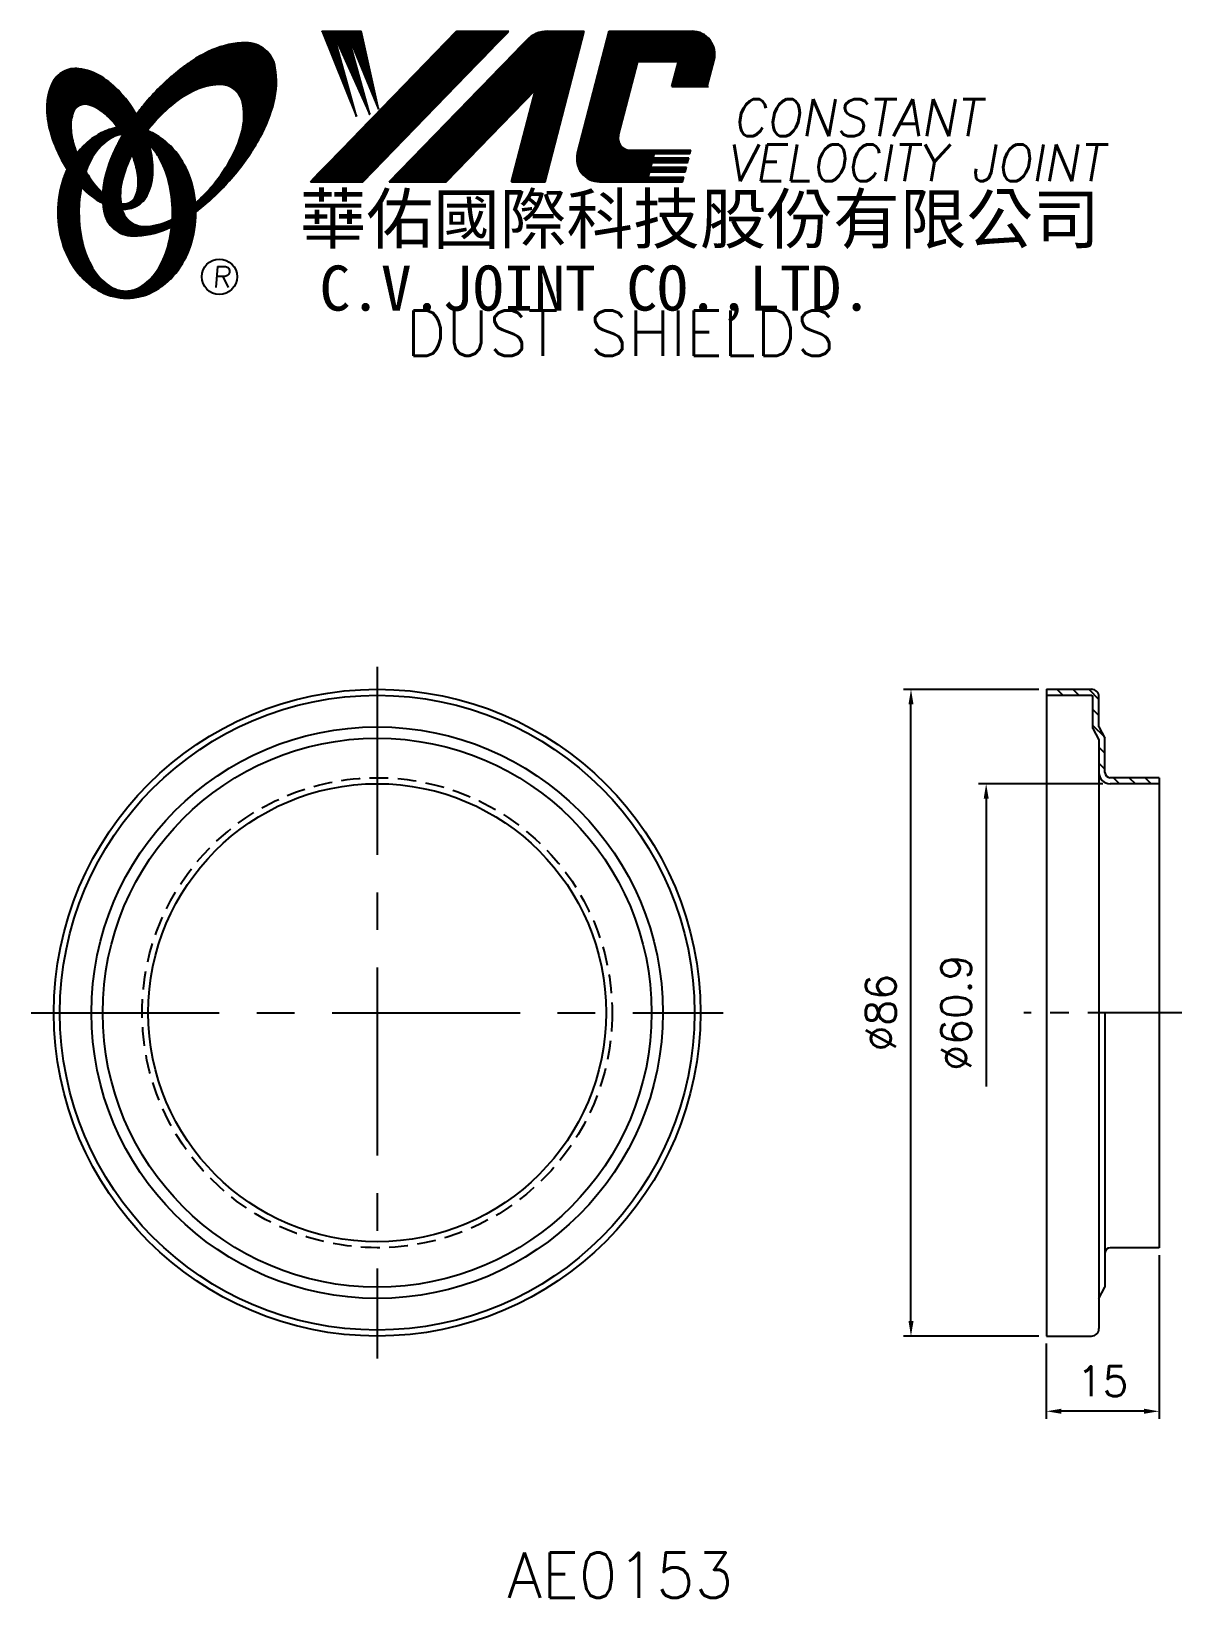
# Model space of a CAD drawing. Extents: x 104 to 257, y 1 to 209.
import ezdxf
from ezdxf.enums import TextEntityAlignment as Align

# ---------------------------------------------------------------- set-up
doc = ezdxf.new("R2010")
doc.units = 0
doc.header["$LTSCALE"] = 10
doc.header["$MEASUREMENT"] = 0
for name, pattern in [('CENTER', [2, 1.25, -0.25, 0.25, -0.25]), ('CENTERX2', [4, 2.5, -0.5, 0.5, -0.5]), ('HIDDEN', [0.375, 0.25, -0.125])]:
    doc.linetypes.add(name, pattern=pattern)
doc.layers.get('0').update_dxf_attribs({"linetype": 'CONTINUOUS'})
doc.layers.get('DEFPOINTS').update_dxf_attribs({"linetype": 'CONTINUOUS'})
doc.layers.add('4', color=4, linetype='CONTINUOUS')
doc.styles.add('CHINA', font='KAIU.TTF')
doc.styles.add('ITALICC', font='simplex.shx')
doc.dimstyles.new('STANDARD$0', dxfattribs={"dimtxt": 4, "dimasz": 2, "dimexe": 1, "dimexo": 1, "dimgap": 2, "dimtad": 1, "dimdec": 4, "dimzin": 10, "dimtxsty": 'ITALICC', "dimcen": 2, "dimclrd": 5, "dimclre": 5, "dimclrt": 18, "dimaunit": 1, "dimazin": 3, "dimtp": 0.1, "dimtfac": 0.7, "dimtdec": 4, "dimtmove": 0, "dimatfit": 3, "dimtolj": 1, "dimtzin": 10})
pattern_1 = [(45, (175.777936, -34.747966), (-0.00727476112, 0.00727476112), [])]
pattern_2 = [(45, (7.187391, 1.556443), (-0.00883883476, 0.00883883476), [])]

# ---------------------------------------------------------------- blocks, each defined once
blk = doc.blocks.new('*D14')
at = {"color": 5, "linetype": 'BYBLOCK'}
for p, q in [((246.65, 108.94), (230.15, 108.94)), ((231.15, 106.94), (231.15, 68.68))]:
    blk.add_line(p, q, dxfattribs=at)
blk.add_solid([(230.82, 106.94), (231.49, 106.94), (231.15, 108.94)], dxfattribs=at)
at = {"layer": 'DEFPOINTS', "color": 0, "linetype": 'BYBLOCK'}
for p in [(231.15, 108.94), (247.65, 108.94), (239.15, 48.04)]:
    blk.add_point(p, dxfattribs=at)
at = {"color": 18, "linetype": 'BYBLOCK', "insert": (227.15, 78.49), "char_height": 4, "attachment_point": 5, "rotation": 90, "style": 'ITALICC'}
blk.add_mtext('\\A1;∅60.9', dxfattribs=at)
blk = doc.blocks.new('*D15')
at = {"color": 5, "linetype": 'BYBLOCK'}
for p, q in [((238.15, 121.49), (220.15, 121.49)), ((221.15, 37.49), (221.15, 119.49)), ((238.15, 35.49), (220.15, 35.49))]:
    blk.add_line(p, q, dxfattribs=at)
for points in [[(220.82, 119.49), (221.49, 119.49), (221.15, 121.49)], [(220.82, 37.49), (221.49, 37.49), (221.15, 35.49)]]:
    blk.add_solid(points, dxfattribs=at)
at = {"layer": 'DEFPOINTS', "color": 0, "linetype": 'BYBLOCK'}
for p in [(221.15, 121.49), (239.15, 121.49), (239.15, 35.49)]:
    blk.add_point(p, dxfattribs=at)
at = {"color": 18, "linetype": 'BYBLOCK', "insert": (217.15, 78.49), "char_height": 4, "attachment_point": 5, "rotation": 90, "style": 'ITALICC'}
blk.add_mtext('\\A1;∅86', dxfattribs=at)
blk = doc.blocks.new('*D16')
at = {"color": 5, "linetype": 'BYBLOCK'}
for p, q in [((254.15, 46.24), (254.15, 24.49)), ((239.15, 34.49), (239.15, 24.49)), ((252.15, 25.49), (241.15, 25.49))]:
    blk.add_line(p, q, dxfattribs=at)
for points in [[(241.15, 25.83), (241.15, 25.16), (239.15, 25.49)], [(252.15, 25.83), (252.15, 25.16), (254.15, 25.49)]]:
    blk.add_solid(points, dxfattribs=at)
at = {"layer": 'DEFPOINTS', "color": 0, "linetype": 'BYBLOCK'}
for p in [(254.15, 47.24), (239.15, 35.49), (239.15, 25.49)]:
    blk.add_point(p, dxfattribs=at)
at = {"color": 18, "linetype": 'BYBLOCK', "insert": (246.65, 29.49), "char_height": 4, "attachment_point": 5, "style": 'ITALICC'}
blk.add_mtext('\\A1;15', dxfattribs=at)

msp = doc.modelspace()

# ---------------------------------------------------------------- hatches: boundary and pattern name
at = {"layer": '4', "linetype": 'CONTINUOUS'}
h = msp.add_hatch(dxfattribs=at)
h.set_pattern_fill('ANSI31', color=5, scale=0.1, style=0)
h.set_pattern_definition(pattern_2)
h.paths.add_polyline_path([(167.6461, 208.98743), (160.68879, 208.98743), (141.27218, 188.98367), (148.22949, 188.98367)])
h.paths.add_polyline_path([(171.19299, 201.22186), (168.01261, 188.98367), (172.4936, 188.98367), (177.69203, 208.98743), (172.79531, 208.98743, 0.202785967), (170.06123, 207.83101), (151.7671, 188.98367), (159.31402, 188.98367)])
h.paths.add_polyline_path([(184.82009, 204.98901), (190.21381, 204.98901), (189.34479, 201.64499), (194.06161, 201.64499), (194.97833, 205.17256, 0.490800957), (192.02813, 208.98743), (180.99382, 208.98743), (176.78676, 192.79854, 0.490800957), (179.73696, 188.98367), (190.77128, 188.98367), (190.92572, 189.57798), (186.2089, 189.57798), (186.40227, 190.32206), (191.11909, 190.32206), (191.27765, 190.9322), (186.56083, 190.9322), (186.72207, 191.55267), (191.43889, 191.55267), (191.59507, 192.15366), (186.87825, 192.15366), (187.03506, 192.75704), (191.75188, 192.75704), (191.86861, 193.20623), (183.72886, 193.20623, -0.490800957), (182.25376, 195.11367)])
h = msp.add_hatch(dxfattribs=at)
h.set_pattern_fill('ANSI31', color=1, scale=0.1, style=0)
h.set_pattern_definition(pattern_2)
h.paths.add_polyline_path([(148.00416, 208.98743), (142.82683, 208.98743), (147.39759, 197.68369), (144.33166, 208.64167), (149.1664, 197.91935), (146.21839, 208.64167), (150.34561, 198.62631)])
h = msp.add_hatch(dxfattribs=at)
h.set_pattern_fill('ANSI31', color=5, scale=0.082305, style=0)
h.set_pattern_definition([(45, (7.187391, 1.556443), (-0.00727476112, 0.00727476112), [])])
h.paths.add_polyline_path([(129.22286, 201.92495, -0.172879177), (131.16434, 201.26638, -0.172879177), (132.25163, 199.52833, -0.104527385), (132.27941, 196.20014, -0.065680101), (131.10988, 192.79818, -0.051823203), (128.66946, 188.95579, -0.044272532), (125.99449, 186.12946, -0.020203161), (126.04807, 184.99154, 0.006517006), (126.45262, 185.30362, 0.049863361), (131.00605, 189.71668, 0.049863361), (134.59568, 194.94384, 0.063682799), (136.41673, 199.57119, 0.103597411), (136.60603, 204.15516, 0.177892575), (135.25742, 206.52544, 0.177892575), (132.69503, 207.45877, 0.103597411), (128.20723, 206.50572, 0.063682799), (123.94949, 203.93665, 0.049863361), (119.39606, 199.52358, 0.016070017), (118.12536, 197.91727, -0.007061632), (118.37265, 197.48024, -0.031648676), (119.32523, 195.44366, -0.008069351), (119.75714, 196.00798, -0.051823203), (122.93551, 199.26643, -0.065680101), (125.97744, 201.18678, -0.104527385)])
h.paths.add_polyline_path([(116.14719, 188.76363, -0.065680101), (117.31672, 192.16559, -0.006063428), (117.56066, 192.6406, 0.027613469), (116.83383, 194.22867, 0.017011252), (116.30041, 195.16365, 0.007829282), (115.80642, 194.29642, 0.063682799), (113.98538, 189.66907, 0.103597411), (113.79608, 185.0851, 0.177892575), (115.14469, 182.71482, 0.177892575), (117.70708, 181.7815, 0.103597411), (122.19488, 182.73454, 0.008811776), (122.82185, 183.02462, 0.013922709), (122.89917, 183.99443, -0.009086703), (122.44916, 183.77698, -0.104527385), (119.20374, 183.03882, -0.172879177), (117.26226, 183.69739, -0.172879177), (116.17497, 185.43544, -0.104527385)])
h = msp.add_hatch(dxfattribs=at)
h.set_pattern_fill('ANSI31', color=3, scale=0.082305, style=0)
h.set_pattern_definition(pattern_1)
h.paths.add_polyline_path([(113.42636, 202.97578, 0.106488277), (110.48448, 204.01436, 0.158297415), (108.39428, 203.61931, 0.158297415), (106.93495, 202.07162, 0.106488277), (106.22413, 199.03386, 0.071723199), (106.64218, 195.7209, 0.058080454), (108.18716, 191.90551, 0.058080454), (110.56821, 188.54772, 0.071723199), (113.13345, 186.40997, 0.020895977), (113.67364, 186.10798, -0.030777155), (113.65773, 187.4842, -0.042059526), (112.56137, 188.64696, -0.04691039), (110.94221, 191.12811, -0.04691039), (109.81393, 193.86759, -0.060581117), (109.41183, 196.12966, -0.10187153), (109.72345, 198.21786, -0.185892489), (110.50354, 199.10951, -0.185892489), (111.68018, 199.24763, -0.10187153), (113.57783, 198.32209, -0.060581117), (115.21466, 196.70982, -0.04691039), (116.83383, 194.22867, -0.04691039), (117.96211, 191.48918, -0.060581117), (118.36421, 189.22712, -0.10187153), (118.05259, 187.13892, -0.185892489), (117.2725, 186.24727, -0.185892489), (116.09586, 186.10915, -0.002013383), (116.05506, 186.11978, 0.021593804), (116.17497, 185.43544, 0.006477741), (116.19297, 185.3584, 0.14950097), (118.16553, 185.76644, 0.158297415), (119.62486, 187.31413, 0.106488277), (120.33567, 190.3519, 0.071723199), (119.91763, 193.66485, 0.058080454), (118.37265, 197.48024, 0.058080454), (115.9916, 200.83803, 0.071723199)])
h = msp.add_hatch(dxfattribs=at)
h.set_pattern_fill('ANSI31', color=1, scale=0.082305, style=0)
h.set_pattern_definition(pattern_1)
h.paths.add_polyline_path([(114.51998, 194.65233, -0.120168026), (116.21177, 195.30572, 0.016865385), (115.61201, 196.18846, 0.076648372), (113.45579, 195.46955, 0.104809576), (110.37133, 192.95645, 0.005838257), (110.20439, 192.74424, 0.028089978), (110.94221, 191.12811, 0.014237292), (111.38434, 190.34306, -0.045767751), (112.30952, 192.27991, -0.106890197)])
h.paths.add_polyline_path([(110.48861, 184.89772, -0.048711043), (110.81872, 188.27805, -0.007865741), (110.56821, 188.54772, -0.037695478), (108.93234, 190.66648, 0.03042545), (108.40701, 189.36251, 0.080710289), (107.68157, 184.89772, 0.080710289), (108.40701, 180.43292, 0.089265679), (110.37133, 176.83898, 0.104809576), (113.45579, 174.32589, 0.11926607), (116.86498, 173.50095, 0.11926607), (120.27417, 174.32589, 0.104809576), (123.35863, 176.83898, 0.089265679), (125.32295, 180.43292, 0.080710289), (126.04838, 184.89772, 0.080710289), (125.32295, 189.36251, 0.089265679), (123.35863, 192.95645, 0.104809576), (120.27417, 195.46955, 0.025513357), (119.58094, 195.7823, 0.004818181), (119.32523, 195.44366, -0.023722145), (119.86645, 193.84692, -0.065307489), (121.10163, 192.27991, -0.073950765), (122.41408, 189.08218, -0.060532391), (122.92253, 184.89772, -0.060532391), (122.41408, 180.71325, -0.073950765), (121.10163, 177.51552, -0.106890197), (118.89117, 175.1431, -0.153118262), (116.70557, 174.45772, -0.153118262), (114.51998, 175.1431, -0.106890197), (112.30952, 177.51552, -0.073950765), (110.99707, 180.71325, -0.060532391)])
h = msp.add_hatch(dxfattribs=at)
h.set_pattern_fill('ANSI31', color=5, scale=12, angle=90, style=0)
h.set_pattern_definition([(135, (11.156, 5.1233), (-1.06066, -1.06066), [])])
h.paths.add_polyline_path([(254.15403, 108.94333), (254.15403, 109.74333), (247.65403, 109.74333, -0.414213562), (246.95403, 110.44333), (246.95403, 114.99333), (246.15403, 116.49333), (246.15403, 120.49333, 0.414213562), (245.15403, 121.49333), (239.15403, 121.49333), (239.15403, 120.69333), (245.15403, 120.69333, -0.414213562), (245.35403, 120.49333), (245.35403, 116.29333), (246.15403, 114.79333), (246.15403, 110.44333, 0.414213562), (247.65403, 108.94333)])

# ---------------------------------------------------------------- linework, layer by layer
at = {"layer": '4', "color": 5, "linetype": 'CONTINUOUS'}
for p, q in [((141.27218, 188.98367), (160.68879, 208.98743)), ((148.22949, 188.98367), (167.6461, 208.98743)), ((160.68879, 208.98743), (167.6461, 208.98743)), ((172.4936, 188.98367), (177.69203, 208.98743)), ((172.79531, 208.98743), (177.69203, 208.98743)), ((176.78676, 192.79854), (180.99382, 208.98743)), ((180.99382, 208.98743), (192.02813, 208.98743)), ((151.7671, 188.98367), (170.06123, 207.83101)), ((182.25376, 195.11367), (184.82009, 204.98901)), ((184.82009, 204.98901), (190.21381, 204.98901)), ((189.34479, 201.64499), (190.21381, 204.98901)), ((194.06161, 201.64499), (194.97833, 205.17256)), ((159.31402, 188.98367), (171.19299, 201.22186)), ((168.01261, 188.98367), (171.19299, 201.22186)), ((189.34479, 201.64499), (194.21205, 201.64499)), ((183.72886, 193.20623), (191.86861, 193.20623)), ((186.87825, 192.15366), (187.03506, 192.75704)), ((186.87825, 192.15366), (191.59507, 192.15366)), ((187.03506, 192.75704), (191.75188, 192.75704)), ((191.43889, 191.55267), (191.59507, 192.15366)), ((191.75188, 192.75704), (191.86861, 193.20623)), ((186.2089, 189.57798), (186.40227, 190.32206)), ((186.2089, 189.57798), (190.92572, 189.57798)), ((186.40227, 190.32206), (191.11909, 190.32206)), ((186.56083, 190.9322), (186.72207, 191.55267)), ((186.56083, 190.9322), (191.27765, 190.9322)), ((186.72207, 191.55267), (191.43889, 191.55267)), ((190.77128, 188.98367), (190.92572, 189.57798)), ((191.11909, 190.32206), (191.27765, 190.9322)), ((141.27218, 188.98367), (148.22949, 188.98367)), ((151.7671, 188.98367), (159.31402, 188.98367)), ((168.01261, 188.98367), (172.4936, 188.98367)), ((179.73696, 188.98367), (190.77128, 188.98367))]:
    msp.add_line(p, q, dxfattribs=at)
at = {"layer": '4', "color": 1, "linetype": 'CONTINUOUS'}
for p, q in [((142.82683, 208.98743), (147.39759, 197.68369)), ((142.82683, 208.98743), (148.00416, 208.98743)), ((147.39759, 197.68369), (144.33166, 208.64167)), ((144.33166, 208.64167), (149.1664, 197.91935)), ((149.1664, 197.91935), (146.21839, 208.64167)), ((146.21839, 208.64167), (150.34561, 198.62631)), ((150.34561, 198.62631), (148.00416, 208.98743))]:
    msp.add_line(p, q, dxfattribs=at)
at = {"layer": '4', "color": 5, "linetype": 'CENTERX2'}
for p, q in [((150.15407, 124.49333), (150.15407, 32.49333)), ((104.15407, 78.49333), (196.15407, 78.49333))]:
    msp.add_line(p, q, dxfattribs=at)
at = {"layer": '4', "color": 7, "linetype": 'CONTINUOUS'}
for p, q in [((239.15403, 121.49333), (239.15403, 35.49333)), ((239.15403, 121.49333), (245.15403, 121.49333)), ((239.15403, 120.69333), (245.15403, 120.69333)), ((245.35403, 116.29333), (245.35403, 120.49333)), ((246.15403, 116.49333), (246.15403, 120.49333)), ((245.35403, 116.29333), (246.15403, 114.79333)), ((246.15403, 116.49333), (246.95403, 114.99333)), ((246.15403, 114.79333), (246.15403, 78.49333)), ((246.95403, 110.44333), (246.95403, 114.99333)), ((254.15403, 109.74333), (247.65403, 109.74333)), ((254.15403, 108.94333), (247.65403, 108.94333)), ((254.15403, 109.74333), (254.15403, 47.24333)), ((246.15403, 78.49333), (246.15403, 36.49333)), ((246.95403, 78.49333), (246.95403, 41.99333)), ((254.15403, 47.24333), (247.65403, 47.24333)), ((246.15403, 40.49333), (246.95403, 41.99333)), ((239.15403, 35.49333), (245.15403, 35.49333))]:
    msp.add_line(p, q, dxfattribs=at)
at = {"layer": '4', "color": 5, "linetype": 'CENTER'}
msp.add_line((257.15403, 78.49333), (236.15403, 78.49333), dxfattribs=at)
at = {"layer": '4', "color": 5, "linetype": 'CONTINUOUS'}
for points in [[(126.04807, 184.99154, 0.006517006), (126.45262, 185.30362, 0.049863361), (131.00605, 189.71668, 0.049863361), (134.59568, 194.94384, 0.063682799), (136.41673, 199.57119, 0.103597411), (136.60603, 204.15516, 0.177892575), (135.25742, 206.52544, 0.177892575), (132.69503, 207.45877, 0.103597411), (128.20723, 206.50572, 0.063682799), (123.94949, 203.93665, 0.049863361), (119.39606, 199.52358, 0.016070017), (118.12536, 197.91727)], [(125.99449, 186.12946, 0.044272532), (128.66946, 188.95579, 0.051823203), (131.10988, 192.79818, 0.065680101), (132.27941, 196.20014, 0.104527385), (132.25163, 199.52833, 0.172879177), (131.16434, 201.26638, 0.172879177), (129.22286, 201.92495, 0.104527385), (125.97744, 201.18678, 0.065680101), (122.93551, 199.26643, 0.051823203), (119.75714, 196.00798, 0.008069351), (119.32523, 195.44366)], [(116.30041, 195.16365, 0.007829282), (115.80642, 194.29642, 0.063682799), (113.98538, 189.66907, 0.103597411), (113.79608, 185.0851, 0.177892575), (115.14469, 182.71482, 0.177892575), (117.70708, 181.7815, 0.103597411), (122.19488, 182.73454, 0.008811776), (122.82185, 183.02462, 0.008811776)], [(117.56066, 192.6406, 0.006063428), (117.31672, 192.16559, 0.065680101), (116.14719, 188.76363, 0.104527385), (116.17497, 185.43544, 0.172879177), (117.26226, 183.69739, 0.172879177), (119.20374, 183.03882, 0.104527385), (122.44916, 183.77698, 0.009086703), (122.89917, 183.99443, 0.009086703)]]:
    msp.add_lwpolyline(points, format="xyb", dxfattribs=at)
at = {"layer": '4', "color": 3, "linetype": 'CONTINUOUS'}
for points in [[(116.19297, 185.3584, 0.14950097), (118.16553, 185.76644, 0.158297415), (119.62486, 187.31413, 0.106488277), (120.33567, 190.3519, 0.071723199), (119.91763, 193.66485, 0.058080454), (118.37265, 197.48024, 0.058080454), (115.9916, 200.83803, 0.071723199), (113.42636, 202.97578, 0.106488277), (110.48448, 204.01436, 0.158297415), (108.39428, 203.61931, 0.158297415), (106.93495, 202.07162, 0.106488277), (106.22413, 199.03386, 0.071723199), (106.64218, 195.7209, 0.058080454), (108.18716, 191.90551, 0.058080454), (110.56821, 188.54772, 0.071723199), (113.13345, 186.40997, 0.020895977), (113.67364, 186.10798, 0.020895977)], [(116.05506, 186.11978, 0.002013383), (116.09586, 186.10915, 0.185892489), (117.2725, 186.24727, 0.185892489), (118.05259, 187.13892, 0.10187153), (118.36421, 189.22712, 0.060581117), (117.96211, 191.48918, 0.04691039), (116.83383, 194.22867, 0.04691039), (115.21466, 196.70982, 0.060581117), (113.57783, 198.32209, 0.10187153), (111.68018, 199.24763, 0.185892489), (110.50354, 199.10951, 0.185892489), (109.72345, 198.21786, 0.10187153), (109.41183, 196.12966, 0.060581117), (109.81393, 193.86759, 0.04691039), (110.94221, 191.12811, 0.04691039), (112.56137, 188.64696, 0.042059526), (113.65773, 187.4842, 0.042059526)]]:
    msp.add_lwpolyline(points, format="xyb", dxfattribs=at)
at = {"layer": '4', "color": 1, "linetype": 'CONTINUOUS'}
for points in [[(115.61201, 196.18846, 0.076648372), (113.45579, 195.46955, 0.104809576), (110.37133, 192.95645, 0.005838257), (110.20439, 192.74424, 0.005838257)], [(108.93234, 190.66648, 0.03042545), (108.40701, 189.36251, 0.080710289), (107.68157, 184.89772, 0.080710289), (108.40701, 180.43292, 0.089265679), (110.37133, 176.83898, 0.104809576), (113.45579, 174.32589, 0.11926607), (116.86498, 173.50095, 0.11926607), (120.27417, 174.32589, 0.104809576), (123.35863, 176.83898, 0.089265679), (125.32295, 180.43292, 0.080710289), (126.04838, 184.89772, 0.080710289), (125.32295, 189.36251, 0.089265679), (123.35863, 192.95645, 0.104809576), (120.27417, 195.46955, 0.025513357), (119.58094, 195.7823, 0.025513357)], [(110.81872, 188.27805, 0.048711043), (110.48861, 184.89772, 0.060532391), (110.99707, 180.71325, 0.073950765), (112.30952, 177.51552, 0.106890197), (114.51998, 175.1431, 0.153118262), (116.70557, 174.45772, 0.153118262), (118.89117, 175.1431, 0.106890197), (121.10163, 177.51552, 0.073950765), (122.41408, 180.71325, 0.060532391), (122.92253, 184.89772, 0.060532391), (122.41408, 189.08218, 0.073950765), (121.10163, 192.27991, 0.065307489), (119.86645, 193.84692)], [(116.21177, 195.30572, 0.120168026), (114.51998, 194.65233, 0.106890197), (112.30952, 192.27991, 0.045767751), (111.38434, 190.34306, 0.045767751)]]:
    msp.add_lwpolyline(points, format="xyb", dxfattribs=at)
at = {"layer": '4', "color": 5, "linetype": 'CONTINUOUS'}
msp.add_circle((129.16922, 176.352), 2.35282, dxfattribs=at)
at = {"layer": '4', "color": 7, "linetype": 'CONTINUOUS'}
for radius in [43, 42.2, 38, 36.5, 30.45]:
    msp.add_circle((150.15407, 78.49333), radius, dxfattribs=at)
at = {"layer": '4', "color": 5, "linetype": 'HIDDEN'}
msp.add_circle((150.15407, 78.49333), 31.25, dxfattribs=at)
at = {"layer": '4', "color": 5, "linetype": 'CONTINUOUS'}
for centre, radius, start, end in [((172.79531, 205.17719), 3.81024, 90, 135.8533387), ((192.02813, 205.93924), 3.04819, 345.4326059, 90), ((183.72886, 194.73033), 1.5241, 165.4326059, 270), ((179.73696, 192.03186), 3.04819, 165.4326059, 270)]:
    msp.add_arc(centre, radius, start, end, dxfattribs=at)
at = {"layer": '4', "color": 7, "linetype": 'CONTINUOUS'}
for centre, radius, start, end in [((245.15403, 120.49333), 1, 360, 90), ((245.15403, 120.49333), 0.2, 0, 90), ((247.65403, 110.44333), 1.5, 180, 270), ((247.65403, 110.44333), 0.7, 180, 270), ((247.65403, 46.54333), 0.7, 90, 180), ((245.15403, 36.49333), 1, 270, 0)]:
    msp.add_arc(centre, radius, start, end, dxfattribs=at)

# ---------------------------------------------------------------- texts
at = {"layer": '4', "color": 5, "linetype": 'CONTINUOUS', "style": 'ITALICC'}
for s, height, oblique, p in [('CONSTANT', 4.9, 10, (197.42099, 195.05413)), ('VELOCITY JOINT', 4.9, 10, (196.54277, 189.05875)), ('R', 2.75625, 5, (128.21053, 174.94239))]:
    msp.add_text(s, height=height, dxfattribs=dict(at, oblique=oblique)).set_placement(p)
at = {"layer": '4', "color": 7, "linetype": 'CONTINUOUS', "style": 'CHINA'}
for s, height, p in [('華佑國際科技股份有限公司', 6.5, (139.85882, 180.79382)), ('C.V.JOINT CO.,LTD.', 6, (142.48746, 171.8476))]:
    msp.add_text(s, height=height, dxfattribs=at).set_placement(p)
at = {"layer": '4', "color": 18, "linetype": 'CONTINUOUS', "style": 'ITALICC'}
for s, p in [('DUST SHIELDS', (182.49018, 165.85478)), ('AE0153', (182.49018, 0.70739))]:
    msp.add_text(s, height=6, dxfattribs=at).set_placement(p, align=Align.CENTER)

# ---------------------------------------------------------------- dimensions: what is measured, and where the dimension line sits
at = {"layer": '4', "color": 7, "linetype": 'CONTINUOUS'}
dim = msp.add_linear_dim(base=(221.154, 121.49333), p1=(239.15403, 35.49333), p2=(239.15403, 121.49333), angle=90, text='%%C86', dimstyle='STANDARD$0', dxfattribs=at)
dim.commit()
dim.dimension.update_dxf_attribs({"geometry": '*D15', "text_midpoint": (217.154, 78.49333)})
dim = msp.add_linear_dim(base=(231.15404, 108.94333), p1=(239.15403, 48.04333), p2=(247.65403, 108.94333), angle=90, text='%%C60.9', dimstyle='STANDARD$0', override={"dimcen": -2, "dimse1": 1, "dimsd1": 1}, dxfattribs=at)
dim.commit()
dim.dimension.update_dxf_attribs({"geometry": '*D14', "text_midpoint": (227.15404, 78.49333)})
dim = msp.add_linear_dim(base=(239.15403, 25.49334), p1=(254.15403, 47.24333), p2=(239.15403, 35.49333), text='15', dimstyle='STANDARD$0', dxfattribs=at)
dim.commit()
dim.dimension.update_dxf_attribs({"geometry": '*D16', "text_midpoint": (246.65403, 29.49334)})

doc.saveas('drawing.dxf')
